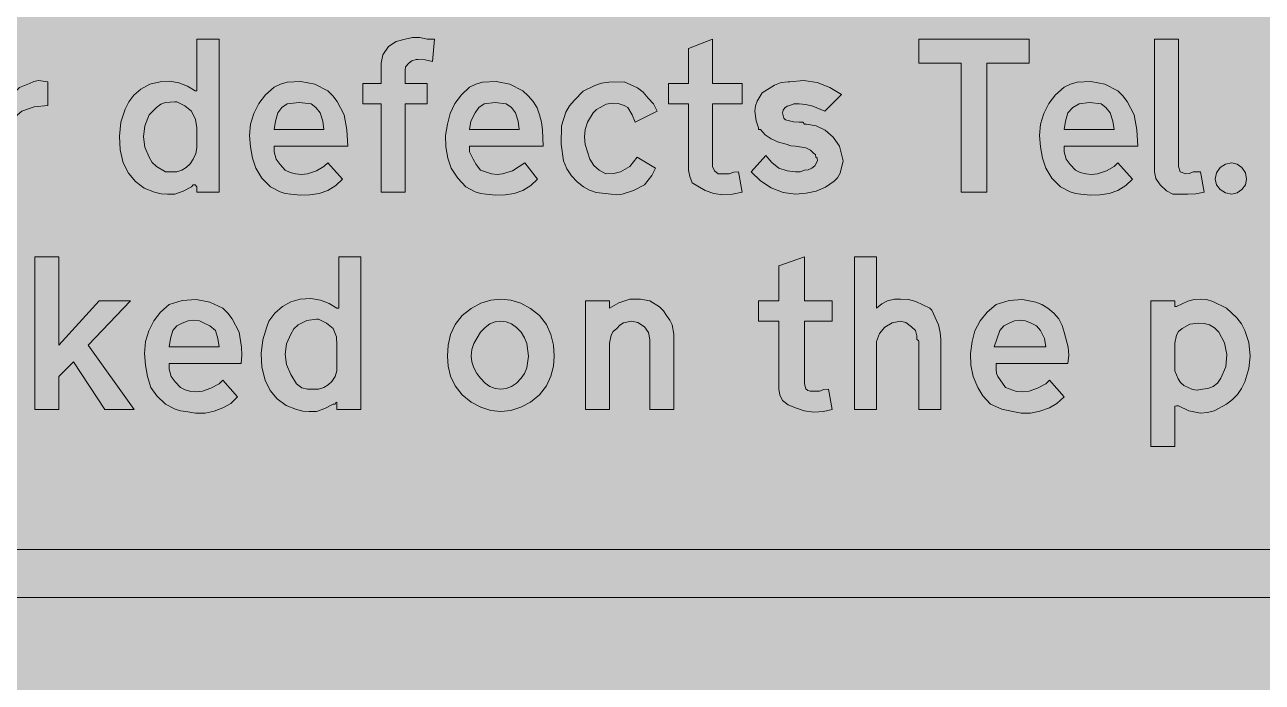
# Model space of a CAD drawing. Header units: metres. Extents: x 10 to 559, y 12 to 260.
# Drawn here: x 247.4 to 368.4, y 136.1 to 200.3 of the extents above; entities that cross this region are included whole.
import ezdxf

# ---------------------------------------------------------------- set-up
doc = ezdxf.new("R2010")
doc.units = ezdxf.units.M
for name, color, linetype, true_color in [('FILL_FIREBRICK_C36B00', 7, 'Continuous', 0xc36b00), ('FILL_WHITE_FFFFFF', 7, 'Continuous', 0xffffff), ('STROKE_WHITE_FFFFFF', 7, 'Continuous', 0xffffff)]:
    doc.layers.add(name, color=color, linetype=linetype, true_color=true_color)

msp = doc.modelspace()

# ---------------------------------------------------------------- hatches: boundary and pattern name
at = {"layer": 'FILL_FIREBRICK_C36B00', "true_color": 0xc36b00}
h = msp.add_hatch(color=7, dxfattribs=at)
h.dxf.hatch_style = 1
h.paths.add_polyline_path([(553.76, 259.97), (555.08, 259.58), (556.32, 258.96), (557.46, 258.12), (558.3, 256.98), (558.92, 255.74), (559.31, 254.42), (559.44, 253.08), (559.44, 19.26), (559.31, 17.91), (558.9, 16.56), (558.25, 15.32), (557.46, 14.22), (556.29, 13.28), (555.01, 12.6), (553.69, 12.2), (552.42, 12.06), (17.28, 12.06), (16.04, 12.2), (14.78, 12.6), (13.56, 13.28), (12.42, 14.22), (11.48, 15.36), (10.8, 16.61), (10.4, 17.92), (10.26, 19.26), (10.26, 253.08), (10.4, 254.34), (10.8, 255.6), (11.48, 256.93), (12.42, 258.12), (13.52, 259.04), (14.12, 259.36), (14.76, 259.56), (16.09, 259.97), (17.28, 260.1), (552.42, 260.1), (553.76, 259.97)])
at = {"layer": 'FILL_WHITE_FFFFFF', "true_color": 0xffffff}
h = msp.add_hatch(color=7, dxfattribs=at)
h.dxf.hatch_style = 1
h.paths.add_polyline_path([(261.36, 183.78), (260.73, 183.8), (260.1, 183.96), (259.09, 184.36), (258.23, 185), (257.54, 185.83), (257.04, 186.84), (256.74, 188.11), (256.66, 189.45), (256.81, 190.79), (257.22, 192.06), (257.58, 192.78), (258.08, 193.44), (258.77, 194.04), (259.63, 194.5), (260.64, 194.76), (261.58, 194.8), (262.48, 194.65), (263.32, 194.33), (264.06, 193.86), (264.24, 193.86), (264.24, 198.9), (266.4, 198.9), (266.4, 183.96), (264.24, 183.96), (264.24, 184.5), (264.06, 184.68), (263.95, 184.68), (263.88, 184.68), (263.7, 184.5), (262.89, 184.07), (262.08, 183.78), (261.36, 183.78)])
h.paths.add_polyline_path([(262.08, 192.78), (261.18, 192.71), (260.71, 192.55), (260.28, 192.24), (259.56, 191.52), (259.15, 190.44), (259.02, 189.38), (259.15, 188.36), (259.56, 187.38), (259.85, 186.86), (260.28, 186.48), (261.18, 185.94), (262.26, 185.94), (262.77, 186.11), (263.2, 186.37), (263.58, 186.72), (263.88, 187.2), (264.13, 187.74), (264.24, 188.28), (264.24, 190.26), (264.1, 191.07), (263.7, 191.88), (263.05, 192.4), (262.26, 192.78), (262.15, 192.78), (262.08, 192.78)], flags=16)
h = msp.add_hatch(color=7, dxfattribs=at)
h.dxf.hatch_style = 1
h.paths.add_polyline_path([(282.24, 183.96), (282.24, 192.6), (280.44, 192.6), (280.44, 194.58), (282.24, 194.58), (282.24, 196.56), (282.4, 197.37), (282.96, 198.18), (283.7, 198.68), (284.58, 198.9), (285.3, 199.06), (286.02, 199.08), (286.74, 198.92), (287.46, 198.9), (287.28, 196.74), (286.56, 196.9), (285.84, 196.92), (285.73, 196.92), (285.66, 196.92), (285.23, 196.81), (284.94, 196.56), (284.62, 196.2), (284.58, 195.84), (284.58, 194.58), (286.74, 194.58), (286.74, 192.6), (284.58, 192.6), (284.58, 183.96), (282.24, 183.96)])
h = msp.add_hatch(color=7, dxfattribs=at)
h.dxf.hatch_style = 1
h.paths.add_polyline_path([(314.84, 186.05), (315.18, 185.76), (316.26, 185.76), (316.71, 185.92), (317.16, 185.94), (317.52, 183.96), (316.58, 183.76), (315.65, 183.71), (314.76, 183.83), (313.92, 184.14), (312.66, 184.86), (312.41, 185.49), (312.3, 186.12), (312.3, 192.6), (310.32, 192.6), (310.32, 194.58), (312.3, 194.58), (312.3, 198), (314.64, 198.9), (314.64, 194.58), (317.52, 194.58), (317.52, 192.6), (314.64, 192.6), (314.64, 186.48), (314.84, 186.05)])
h = msp.add_hatch(color=7, dxfattribs=at)
h.dxf.hatch_style = 1
h.paths.add_polyline_path([(345.6, 196.56), (341.46, 196.56), (341.46, 183.96), (338.94, 183.96), (338.94, 196.56), (334.8, 196.56), (334.8, 198.9), (345.6, 198.9), (345.6, 196.56)])
h = msp.add_hatch(color=7, dxfattribs=at)
h.dxf.hatch_style = 1
h.paths.add_polyline_path([(357.84, 198.9), (360.18, 198.9), (360.18, 186.48), (360.36, 185.94), (360.9, 185.76), (361.26, 185.78), (361.62, 185.94), (362.34, 185.94), (362.7, 183.96), (361.89, 183.8), (361.08, 183.78), (359.64, 183.78), (359.01, 184.1), (358.38, 184.68), (357.97, 185.31), (357.84, 185.94), (357.84, 198.9)])
h = msp.add_hatch(color=7, dxfattribs=at)
h.dxf.hatch_style = 1
h.paths.add_polyline_path([(246.91, 194.18), (247.86, 194.58), (248.29, 194.79), (248.76, 194.87), (249.66, 194.76), (249.66, 192.42), (248.33, 192.29), (247.14, 191.88), (246.71, 191.52), (246.42, 191.16), (246.26, 190.71), (246.24, 190.26), (246.24, 183.96), (243.72, 183.96), (243.72, 194.58), (246.24, 194.58), (246.24, 193.5), (246.91, 194.18)])
h = msp.add_hatch(color=7, dxfattribs=at)
h.dxf.hatch_style = 1
h.paths.add_polyline_path([(272.36, 184.01), (271.44, 184.5), (270.58, 185.33), (270, 186.3), (269.66, 187.3), (269.46, 188.39), (269.39, 189.51), (269.46, 190.62), (269.8, 191.66), (270.29, 192.62), (270.95, 193.48), (271.8, 194.22), (272.42, 194.51), (273.07, 194.7), (274.41, 194.78), (275.75, 194.5), (277.02, 193.86), (277.53, 193.39), (277.96, 192.83), (278.64, 191.52), (278.89, 190.06), (279, 188.46), (271.8, 188.46), (271.8, 188.28), (271.8, 188.1), (271.8, 187.92), (271.98, 187.2), (272.36, 186.66), (272.88, 186.12), (273.34, 185.89), (273.89, 185.74), (274.47, 185.69), (275.04, 185.76), (275.92, 186.05), (276.66, 186.48), (277.02, 186.84), (278.46, 185.22), (277.81, 184.61), (277.02, 184.14), (276.18, 183.83), (275.29, 183.69), (274.36, 183.68), (273.42, 183.78), (272.88, 183.84), (272.36, 184.01)])
h.paths.add_polyline_path([(276.55, 190.89), (276.3, 191.7), (275.85, 192.22), (275.4, 192.6), (274.23, 192.74), (273.06, 192.6), (272.54, 192.22), (272.16, 191.7), (271.91, 190.89), (271.8, 190.08), (276.66, 190.08), (276.55, 190.89)], flags=16)
h = msp.add_hatch(color=7, dxfattribs=at)
h.dxf.hatch_style = 1
h.paths.add_polyline_path([(291.44, 184.01), (290.52, 184.5), (289.73, 185.33), (289.08, 186.3), (288.75, 187.3), (288.56, 188.39), (288.55, 189.51), (288.72, 190.62), (288.98, 191.66), (289.46, 192.62), (290.11, 193.48), (290.88, 194.22), (291.5, 194.51), (292.15, 194.7), (293.49, 194.78), (294.83, 194.5), (296.1, 193.86), (296.63, 193.39), (297.11, 192.83), (297.49, 192.19), (297.72, 191.52), (297.93, 190.81), (298.03, 190.06), (298.08, 188.46), (290.88, 188.46), (290.88, 188.28), (290.88, 188.1), (290.88, 187.92), (291.24, 187.2), (291.53, 186.66), (291.96, 186.12), (293.04, 185.74), (293.58, 185.69), (294.12, 185.76), (295.07, 186.05), (295.74, 186.48), (296.28, 186.84), (297.54, 185.22), (296.89, 184.61), (296.1, 184.14), (295.26, 183.83), (294.37, 183.69), (293.44, 183.68), (292.5, 183.78), (291.96, 183.84), (291.44, 184.01)])
h.paths.add_polyline_path([(295.63, 190.89), (295.38, 191.7), (295, 192.22), (294.48, 192.6), (293.4, 192.74), (292.32, 192.6), (291.8, 192.22), (291.42, 191.7), (291.02, 190.89), (290.88, 190.08), (295.74, 190.08), (295.63, 190.89)], flags=16)
h = msp.add_hatch(color=7, dxfattribs=at)
h.dxf.hatch_style = 1
h.paths.add_polyline_path([(304.99, 185.78), (305.64, 185.94), (306.54, 186.48), (307.26, 187.38), (309.06, 186.3), (308.7, 185.58), (307.98, 184.68), (306.9, 184.14), (305.82, 183.76), (305.28, 183.71), (304.74, 183.78), (303.25, 183.94), (302.61, 184.16), (302.04, 184.5), (301.4, 184.97), (300.85, 185.56), (300.39, 186.25), (300.06, 187.02), (299.83, 188.66), (299.88, 190.44), (300.31, 191.77), (300.66, 192.39), (301.14, 192.96), (301.99, 193.82), (303.12, 194.4), (303.8, 194.61), (304.49, 194.72), (306, 194.76), (307.3, 194.15), (307.87, 193.72), (308.34, 193.14), (308.88, 192.6), (309.24, 191.88), (307.08, 190.8), (306.79, 191.52), (306.36, 192.24), (306, 192.42), (305.43, 192.62), (304.83, 192.67), (304.23, 192.55), (303.66, 192.24), (303.29, 192.04), (302.96, 191.72), (302.4, 190.8), (302.2, 190.1), (302.13, 189.36), (302.2, 188.62), (302.4, 187.92), (302.63, 187.18), (303.03, 186.57), (303.56, 186.1), (304.2, 185.76), (304.99, 185.78)])
h = msp.add_hatch(color=7, dxfattribs=at)
h.dxf.hatch_style = 1
h.paths.add_polyline_path([(322.56, 190.82), (323.1, 190.8), (323.46, 190.8), (323.64, 190.62), (323.82, 190.62), (324.76, 190.46), (325.64, 190.01), (326.43, 189.33), (327.06, 188.46), (327.42, 187.02), (327.1, 185.83), (326.86, 185.37), (326.52, 185.04), (325.68, 184.46), (324.77, 184.07), (323.79, 183.85), (322.74, 183.78), (321.53, 183.94), (320.38, 184.39), (319.32, 185.07), (318.42, 185.94), (319.86, 187.56), (320.42, 186.86), (321.12, 186.3), (321.93, 186.05), (322.74, 185.94), (323.19, 185.96), (323.64, 186.12), (324, 186.14), (324.36, 186.3), (324.63, 186.53), (324.9, 187.02), (324.88, 187.27), (324.72, 187.38), (324.7, 187.63), (324.54, 187.74), (324.21, 188.08), (323.77, 188.3), (322.74, 188.46), (322.29, 188.48), (321.84, 188.64), (321.07, 188.84), (320.38, 189.16), (319.79, 189.58), (319.32, 190.08), (319.14, 190.08), (319.14, 190.26), (318.89, 190.94), (318.78, 191.88), (318.84, 192.39), (319.01, 192.85), (319.5, 193.68), (320.69, 194.42), (321.35, 194.67), (322.02, 194.76), (322.2, 194.76), (323.54, 194.87), (324.86, 194.67), (326.1, 194.2), (327.24, 193.5), (325.62, 191.88), (324.43, 192.38), (323.77, 192.54), (323.1, 192.6), (322.58, 192.58), (322.2, 192.42), (321.94, 192.36), (321.71, 192.2), (321.54, 191.96), (321.48, 191.7), (321.61, 191.21), (321.78, 191.04), (322.02, 190.98), (322.56, 190.82)])
h = msp.add_hatch(color=7, dxfattribs=at)
h.dxf.hatch_style = 1
h.paths.add_polyline_path([(349.58, 184.01), (348.66, 184.5), (347.8, 185.33), (347.22, 186.3), (346.88, 187.3), (346.68, 188.39), (346.61, 189.51), (346.68, 190.62), (347.02, 191.66), (347.51, 192.62), (348.17, 193.48), (349.02, 194.22), (349.64, 194.51), (350.29, 194.7), (351.63, 194.78), (352.97, 194.5), (354.24, 193.86), (354.75, 193.39), (355.18, 192.83), (355.86, 191.52), (356.11, 190.06), (356.22, 188.46), (349.02, 188.46), (349.02, 188.28), (349.02, 188.1), (349.02, 187.92), (349.2, 187.2), (349.58, 186.66), (350.1, 186.12), (350.56, 185.89), (351.11, 185.74), (351.69, 185.69), (352.26, 185.76), (353.14, 186.05), (353.88, 186.48), (354.24, 186.84), (355.68, 185.22), (355.03, 184.61), (354.24, 184.14), (353.4, 183.83), (352.51, 183.69), (351.58, 183.68), (350.64, 183.78), (350.1, 183.84), (349.58, 184.01)])
h.paths.add_polyline_path([(353.77, 190.89), (353.52, 191.7), (353.07, 192.22), (352.62, 192.6), (351.47, 192.74), (350.46, 192.6), (349.85, 192.22), (349.38, 191.7), (349.13, 190.89), (349.02, 190.08), (353.88, 190.08), (353.77, 190.89)], flags=16)
h = msp.add_hatch(color=7, dxfattribs=at)
h.dxf.hatch_style = 1
h.paths.add_polyline_path([(366.72, 184.69), (366.39, 184.23), (365.93, 183.9), (365.4, 183.78), (364.77, 183.9), (364.25, 184.23), (363.91, 184.69), (363.78, 185.22), (363.91, 185.85), (364.25, 186.37), (364.77, 186.71), (365.4, 186.84), (365.93, 186.71), (366.39, 186.37), (366.72, 185.85), (366.84, 185.22), (366.72, 184.69)])
h = msp.add_hatch(color=7, dxfattribs=at)
h.dxf.hatch_style = 1
h.paths.add_polyline_path([(254.7, 173.34), (257.76, 173.34), (253.62, 169.02), (258.12, 162.72), (255.24, 162.72), (252.18, 167.4), (250.74, 165.96), (250.74, 162.72), (248.4, 162.72), (248.4, 177.66), (250.74, 177.66), (250.74, 169.02), (254.7, 173.34)])
h = msp.add_hatch(color=7, dxfattribs=at)
h.dxf.hatch_style = 1
h.paths.add_polyline_path([(275.22, 162.54), (274.59, 162.56), (273.96, 162.72), (272.95, 163.12), (272.09, 163.76), (271.4, 164.59), (270.9, 165.6), (270.6, 166.87), (270.52, 168.21), (270.67, 169.55), (271.08, 170.82), (271.26, 171.36), (271.86, 172.13), (272.59, 172.78), (273.41, 173.26), (274.32, 173.52), (275.36, 173.56), (276.32, 173.41), (277.18, 173.09), (277.92, 172.62), (278.1, 172.62), (278.1, 177.66), (280.26, 177.66), (280.26, 162.72), (277.92, 162.72), (277.92, 163.44), (277.83, 163.42), (277.74, 163.26), (277.56, 163.26), (276.75, 162.83), (275.94, 162.54), (275.22, 162.54)])
h.paths.add_polyline_path([(277.06, 165.13), (277.44, 165.48), (277.74, 165.96), (277.9, 166.5), (277.92, 167.04), (277.92, 169.02), (277.87, 169.83), (277.56, 170.64), (276.91, 171.16), (276.12, 171.54), (275.94, 171.54), (274.97, 171.41), (274.14, 171), (273.71, 170.62), (273.42, 170.1), (273.01, 169.13), (272.88, 168.12), (273.01, 167.11), (273.42, 166.14), (273.96, 165.24), (274.5, 164.84), (275.04, 164.7), (276.12, 164.7), (276.63, 164.87), (277.06, 165.13)], flags=16)
h = msp.add_hatch(color=7, dxfattribs=at)
h.dxf.hatch_style = 1
h.paths.add_polyline_path([(323.77, 164.75), (323.94, 164.58), (324.18, 164.52), (325.08, 164.52), (325.53, 164.68), (325.98, 164.7), (326.34, 162.72), (325.47, 162.52), (324.54, 162.47), (323.61, 162.59), (322.74, 162.9), (322.04, 163.19), (321.48, 163.62), (321.23, 164.16), (321.12, 164.7), (321.12, 171.36), (319.14, 171.36), (319.14, 173.34), (321.12, 173.34), (321.12, 176.76), (323.64, 177.66), (323.64, 173.34), (326.34, 173.34), (326.34, 171.36), (323.64, 171.36), (323.64, 165.24), (323.77, 164.75)])
h = msp.add_hatch(color=7, dxfattribs=at)
h.dxf.hatch_style = 1
h.paths.add_polyline_path([(330.66, 162.72), (328.5, 162.72), (328.5, 177.66), (330.66, 177.66), (330.66, 172.62), (331.2, 173.05), (331.74, 173.34), (332.44, 173.5), (333, 173.52), (333.78, 173.46), (334.51, 173.27), (335.88, 172.62), (336.06, 172.44), (336.71, 171), (336.9, 170.26), (336.96, 169.56), (336.96, 162.72), (334.8, 162.72), (334.8, 169.38), (334.78, 169.47), (334.62, 169.56), (334.62, 169.92), (334.48, 170.44), (334.08, 170.82), (333.54, 171.23), (333, 171.36), (332.2, 171.2), (331.49, 170.78), (330.95, 170.15), (330.66, 169.38), (330.66, 169.2), (330.66, 162.72)])
h = msp.add_hatch(color=7, dxfattribs=at)
h.dxf.hatch_style = 1
h.paths.add_polyline_path([(262.1, 162.77), (261.18, 163.26), (260.32, 164.07), (259.74, 164.88), (259.4, 165.96), (259.2, 167.06), (259.13, 168.2), (259.2, 169.38), (259.54, 170.42), (260.03, 171.38), (260.69, 172.24), (261.54, 172.98), (262.81, 173.38), (264.15, 173.48), (265.49, 173.23), (266.76, 172.62), (267.27, 172.15), (267.7, 171.59), (268.38, 170.28), (268.6, 168.82), (268.63, 168.03), (268.56, 167.22), (261.54, 167.22), (261.54, 167.04), (261.54, 166.86), (261.54, 166.68), (261.72, 165.96), (262.1, 165.42), (262.62, 164.88), (263.08, 164.65), (263.63, 164.5), (264.21, 164.45), (264.78, 164.52), (265.59, 164.81), (266.4, 165.24), (266.76, 165.6), (268.2, 163.98), (267.55, 163.31), (266.76, 162.9), (265.92, 162.57), (265.03, 162.38), (264.1, 162.37), (263.16, 162.54), (262.62, 162.6), (262.1, 162.77)])
h.paths.add_polyline_path([(266.29, 169.65), (266.04, 170.46), (265.5, 170.89), (264.96, 171.18), (264.5, 171.38), (263.95, 171.45), (263.37, 171.38), (262.8, 171.18), (262.28, 170.89), (261.9, 170.46), (261.65, 169.65), (261.54, 168.84), (266.4, 168.84), (266.29, 169.65)], flags=16)
h = msp.add_hatch(color=7, dxfattribs=at)
h.dxf.hatch_style = 1
h.paths.add_polyline_path([(289.03, 170.06), (289.48, 171.03), (290.16, 171.9), (291.03, 172.61), (291.98, 173.12), (292.97, 173.42), (293.94, 173.52), (294.91, 173.42), (295.9, 173.12), (296.85, 172.61), (297.72, 171.9), (298.4, 171.03), (298.84, 170.06), (299.09, 169.01), (299.16, 167.94), (299.09, 166.97), (298.84, 165.98), (298.4, 165.03), (297.72, 164.16), (296.85, 163.45), (295.9, 162.95), (294.91, 162.64), (293.94, 162.54), (292.97, 162.64), (291.98, 162.95), (291.03, 163.45), (290.16, 164.16), (289.48, 165.03), (289.03, 165.98), (288.79, 166.97), (288.72, 167.94), (288.79, 169.01), (289.03, 170.06)])
h.paths.add_polyline_path([(292.88, 171.09), (292.4, 170.75), (291.96, 170.28), (291.31, 169.18), (291.12, 168.58), (291.06, 167.94), (291.12, 167.37), (291.31, 166.79), (291.59, 166.24), (291.96, 165.78), (292.4, 165.31), (292.88, 164.97), (293.4, 164.77), (293.94, 164.7), (294.48, 164.77), (295, 164.97), (295.48, 165.31), (295.92, 165.78), (296.26, 166.24), (296.48, 166.79), (296.64, 167.94), (296.48, 169.18), (296.26, 169.74), (295.92, 170.28), (295.48, 170.75), (295, 171.09), (294.48, 171.29), (293.94, 171.36), (293.4, 171.29), (292.88, 171.09)], flags=16)
h = msp.add_hatch(color=7, dxfattribs=at)
h.dxf.hatch_style = 1
h.paths.add_polyline_path([(305.93, 171.2), (305.58, 170.98), (305.28, 170.64), (304.94, 170.34), (304.72, 169.99), (304.56, 169.2), (304.56, 162.72), (302.22, 162.72), (302.22, 173.34), (304.56, 173.34), (304.56, 172.62), (305.48, 173.14), (306.54, 173.52), (307.6, 173.5), (308.52, 173.34), (309.46, 172.76), (309.84, 172.38), (310.14, 171.9), (310.48, 171.47), (310.7, 171), (310.86, 170.1), (310.86, 162.72), (308.52, 162.72), (308.52, 169.56), (308.38, 170.26), (307.98, 170.82), (307.35, 171.23), (306.72, 171.36), (305.93, 171.2)])
h = msp.add_hatch(color=7, dxfattribs=at)
h.dxf.hatch_style = 1
h.paths.add_polyline_path([(341.82, 163.26), (341.06, 164.07), (340.56, 164.88), (340.12, 165.96), (339.89, 167.06), (339.85, 168.2), (340.02, 169.38), (340.28, 170.42), (340.79, 171.38), (341.49, 172.24), (342.36, 172.98), (343.63, 173.38), (344.95, 173.48), (346.23, 173.23), (346.84, 172.98), (347.4, 172.62), (348.01, 172.15), (348.48, 171.59), (348.82, 170.95), (349.02, 170.28), (349.4, 168.82), (349.45, 168.03), (349.38, 167.22), (342.36, 167.22), (342.36, 167.04), (342.36, 166.86), (342.36, 166.68), (342.38, 166.25), (342.54, 165.96), (343.26, 164.88), (344.36, 164.5), (344.96, 164.45), (345.6, 164.52), (346.41, 164.81), (347.22, 165.24), (347.58, 165.6), (349.02, 163.98), (348.3, 163.31), (347.58, 162.9), (346.64, 162.57), (345.71, 162.38), (344.82, 162.37), (343.98, 162.54), (342.9, 162.77), (341.82, 163.26)])
h.paths.add_polyline_path([(347.08, 169.65), (346.68, 170.46), (346.3, 170.89), (345.78, 171.18), (345.24, 171.38), (344.7, 171.45), (344.16, 171.38), (343.62, 171.18), (343.1, 170.89), (342.72, 170.46), (342.18, 168.84), (347.22, 168.84), (347.08, 169.65)], flags=16)
h = msp.add_hatch(color=7, dxfattribs=at)
h.dxf.hatch_style = 1
h.paths.add_polyline_path([(361.7, 173.46), (362.34, 173.52), (362.91, 173.46), (363.53, 173.27), (364.86, 172.62), (365.9, 171.68), (366.33, 171.1), (366.66, 170.46), (367.06, 169.27), (367.2, 167.94), (367.06, 166.75), (366.66, 165.42), (366.35, 164.78), (365.96, 164.21), (365.47, 163.7), (364.86, 163.26), (363.67, 162.61), (363.01, 162.42), (362.34, 162.36), (361.19, 162.59), (360.18, 163.08), (360, 163.08), (359.84, 163.06), (359.82, 162.9), (359.82, 159.12), (357.48, 159.12), (357.48, 173.34), (359.82, 173.34), (359.82, 172.8), (360, 172.8), (361.1, 173.3), (361.7, 173.46)])
h.paths.add_polyline_path([(359.98, 169.99), (359.82, 169.2), (359.82, 166.5), (360.14, 165.71), (360.38, 165.36), (360.72, 165.06), (361.55, 164.68), (362.01, 164.63), (362.52, 164.7), (363.05, 164.77), (363.56, 164.97), (363.99, 165.31), (364.32, 165.78), (364.8, 166.91), (364.91, 168.1), (364.67, 169.25), (364.14, 170.28), (363.7, 170.72), (363.22, 171), (362.7, 171.14), (362.16, 171.18), (361.28, 171.05), (360.54, 170.64), (360.2, 170.34), (359.98, 169.99)], flags=16)
h = msp.add_hatch(color=7, dxfattribs=at)
h.dxf.hatch_style = 1
h.paths.add_polyline_path([(63.36, 144.36), (63.36, 149.04), (496.8, 149.04), (492.12, 153.9), (499.32, 153.9), (506.34, 146.7), (499.32, 139.68), (492.12, 139.68), (496.8, 144.36), (63.36, 144.36)])

# ---------------------------------------------------------------- linework, layer by layer
at = {"layer": 'FILL_WHITE_FFFFFF', "lineweight": 0, "true_color": 0xffffff}
for points in [[(261.36, 183.78), (260.73, 183.8), (260.1, 183.96), (259.09, 184.36), (258.23, 185), (257.54, 185.83), (257.04, 186.84), (256.74, 188.11), (256.66, 189.45), (256.81, 190.79), (257.22, 192.06), (257.58, 192.78), (258.08, 193.44), (258.77, 194.04), (259.63, 194.5), (260.64, 194.76), (261.58, 194.8), (262.48, 194.65), (263.32, 194.33), (264.06, 193.86), (264.24, 193.86), (264.24, 198.9), (266.4, 198.9), (266.4, 183.96), (264.24, 183.96), (264.24, 184.5), (264.06, 184.68), (263.95, 184.68), (263.88, 184.68), (263.7, 184.5), (262.89, 184.07), (262.08, 183.78)], [(282.24, 183.96), (282.24, 192.6), (280.44, 192.6), (280.44, 194.58), (282.24, 194.58), (282.24, 196.56), (282.4, 197.37), (282.96, 198.18), (283.7, 198.68), (284.58, 198.9), (285.3, 199.06), (286.02, 199.08), (286.74, 198.92), (287.46, 198.9), (287.28, 196.74), (286.56, 196.9), (285.84, 196.92), (285.73, 196.92), (285.66, 196.92), (285.23, 196.81), (284.94, 196.56), (284.62, 196.2), (284.58, 195.84), (284.58, 194.58), (286.74, 194.58), (286.74, 192.6), (284.58, 192.6), (284.58, 183.96)], [(314.84, 186.05), (315.18, 185.76), (316.26, 185.76), (316.71, 185.92), (317.16, 185.94), (317.52, 183.96), (316.58, 183.76), (315.65, 183.71), (314.76, 183.83), (313.92, 184.14), (312.66, 184.86), (312.41, 185.49), (312.3, 186.12), (312.3, 192.6), (310.32, 192.6), (310.32, 194.58), (312.3, 194.58), (312.3, 198), (314.64, 198.9), (314.64, 194.58), (317.52, 194.58), (317.52, 192.6), (314.64, 192.6), (314.64, 186.48)], [(345.6, 196.56), (341.46, 196.56), (341.46, 183.96), (338.94, 183.96), (338.94, 196.56), (334.8, 196.56), (334.8, 198.9), (345.6, 198.9)], [(357.84, 198.9), (360.18, 198.9), (360.18, 186.48), (360.36, 185.94), (360.9, 185.76), (361.26, 185.78), (361.62, 185.94), (362.34, 185.94), (362.7, 183.96), (361.89, 183.8), (361.08, 183.78), (359.64, 183.78), (359.01, 184.1), (358.38, 184.68), (357.97, 185.31), (357.84, 185.94)], [(246.91, 194.18), (247.86, 194.58), (248.29, 194.79), (248.76, 194.87), (249.66, 194.76), (249.66, 192.42), (248.33, 192.29), (247.14, 191.88), (246.71, 191.52), (246.42, 191.16), (246.26, 190.71), (246.24, 190.26), (246.24, 183.96), (243.72, 183.96), (243.72, 194.58), (246.24, 194.58), (246.24, 193.5)], [(272.36, 184.01), (271.44, 184.5), (270.58, 185.33), (270, 186.3), (269.66, 187.3), (269.46, 188.39), (269.39, 189.51), (269.46, 190.62), (269.8, 191.66), (270.29, 192.62), (270.95, 193.48), (271.8, 194.22), (272.42, 194.51), (273.07, 194.7), (274.41, 194.78), (275.75, 194.5), (277.02, 193.86), (277.53, 193.39), (277.96, 192.83), (278.64, 191.52), (278.89, 190.06), (279, 188.46), (271.8, 188.46), (271.8, 188.28), (271.8, 188.1), (271.8, 187.92), (271.98, 187.2), (272.36, 186.66), (272.88, 186.12), (273.34, 185.89), (273.89, 185.74), (274.47, 185.69), (275.04, 185.76), (275.92, 186.05), (276.66, 186.48), (277.02, 186.84), (278.46, 185.22), (277.81, 184.61), (277.02, 184.14), (276.18, 183.83), (275.29, 183.69), (274.36, 183.68), (273.42, 183.78), (272.88, 183.84)], [(291.44, 184.01), (290.52, 184.5), (289.73, 185.33), (289.08, 186.3), (288.75, 187.3), (288.56, 188.39), (288.55, 189.51), (288.72, 190.62), (288.98, 191.66), (289.46, 192.62), (290.11, 193.48), (290.88, 194.22), (291.5, 194.51), (292.15, 194.7), (293.49, 194.78), (294.83, 194.5), (296.1, 193.86), (296.63, 193.39), (297.11, 192.83), (297.49, 192.19), (297.72, 191.52), (297.93, 190.81), (298.03, 190.06), (298.08, 188.46), (290.88, 188.46), (290.88, 188.28), (290.88, 188.1), (290.88, 187.92), (291.24, 187.2), (291.53, 186.66), (291.96, 186.12), (293.04, 185.74), (293.58, 185.69), (294.12, 185.76), (295.07, 186.05), (295.74, 186.48), (296.28, 186.84), (297.54, 185.22), (296.89, 184.61), (296.1, 184.14), (295.26, 183.83), (294.37, 183.69), (293.44, 183.68), (292.5, 183.78), (291.96, 183.84)], [(304.99, 185.78), (305.64, 185.94), (306.54, 186.48), (307.26, 187.38), (309.06, 186.3), (308.7, 185.58), (307.98, 184.68), (306.9, 184.14), (305.82, 183.76), (305.28, 183.71), (304.74, 183.78), (303.25, 183.94), (302.61, 184.16), (302.04, 184.5), (301.4, 184.97), (300.85, 185.56), (300.39, 186.25), (300.06, 187.02), (299.83, 188.66), (299.88, 190.44), (300.31, 191.77), (300.66, 192.39), (301.14, 192.96), (301.99, 193.82), (303.12, 194.4), (303.8, 194.61), (304.49, 194.72), (306, 194.76), (307.3, 194.15), (307.87, 193.72), (308.34, 193.14), (308.88, 192.6), (309.24, 191.88), (307.08, 190.8), (306.79, 191.52), (306.36, 192.24), (306, 192.42), (305.43, 192.62), (304.83, 192.67), (304.23, 192.55), (303.66, 192.24), (303.29, 192.04), (302.96, 191.72), (302.4, 190.8), (302.2, 190.1), (302.13, 189.36), (302.2, 188.62), (302.4, 187.92), (302.63, 187.18), (303.03, 186.57), (303.56, 186.1), (304.2, 185.76)], [(322.56, 190.82), (323.1, 190.8), (323.46, 190.8), (323.64, 190.62), (323.82, 190.62), (324.76, 190.46), (325.64, 190.01), (326.43, 189.33), (327.06, 188.46), (327.42, 187.02), (327.1, 185.83), (326.86, 185.37), (326.52, 185.04), (325.68, 184.46), (324.77, 184.07), (323.79, 183.85), (322.74, 183.78), (321.53, 183.94), (320.38, 184.39), (319.32, 185.07), (318.42, 185.94), (319.86, 187.56), (320.42, 186.86), (321.12, 186.3), (321.93, 186.05), (322.74, 185.94), (323.19, 185.96), (323.64, 186.12), (324, 186.14), (324.36, 186.3), (324.63, 186.53), (324.9, 187.02), (324.88, 187.27), (324.72, 187.38), (324.7, 187.63), (324.54, 187.74), (324.21, 188.08), (323.77, 188.3), (322.74, 188.46), (322.29, 188.48), (321.84, 188.64), (321.07, 188.84), (320.38, 189.16), (319.79, 189.58), (319.32, 190.08), (319.14, 190.08), (319.14, 190.26), (318.89, 190.94), (318.78, 191.88), (318.84, 192.39), (319.01, 192.85), (319.5, 193.68), (320.69, 194.42), (321.35, 194.67), (322.02, 194.76), (322.2, 194.76), (323.54, 194.87), (324.86, 194.67), (326.1, 194.2), (327.24, 193.5), (325.62, 191.88), (324.43, 192.38), (323.77, 192.54), (323.1, 192.6), (322.58, 192.58), (322.2, 192.42), (321.94, 192.36), (321.71, 192.2), (321.54, 191.96), (321.48, 191.7), (321.61, 191.21), (321.78, 191.04), (322.02, 190.98)], [(349.58, 184.01), (348.66, 184.5), (347.8, 185.33), (347.22, 186.3), (346.88, 187.3), (346.68, 188.39), (346.61, 189.51), (346.68, 190.62), (347.02, 191.66), (347.51, 192.62), (348.17, 193.48), (349.02, 194.22), (349.64, 194.51), (350.29, 194.7), (351.63, 194.78), (352.97, 194.5), (354.24, 193.86), (354.75, 193.39), (355.18, 192.83), (355.86, 191.52), (356.11, 190.06), (356.22, 188.46), (349.02, 188.46), (349.02, 188.28), (349.02, 188.1), (349.02, 187.92), (349.2, 187.2), (349.58, 186.66), (350.1, 186.12), (350.56, 185.89), (351.11, 185.74), (351.69, 185.69), (352.26, 185.76), (353.14, 186.05), (353.88, 186.48), (354.24, 186.84), (355.68, 185.22), (355.03, 184.61), (354.24, 184.14), (353.4, 183.83), (352.51, 183.69), (351.58, 183.68), (350.64, 183.78), (350.1, 183.84)], [(262.08, 192.78), (261.18, 192.71), (260.71, 192.55), (260.28, 192.24), (259.56, 191.52), (259.15, 190.44), (259.02, 189.38), (259.15, 188.36), (259.56, 187.38), (259.85, 186.86), (260.28, 186.48), (261.18, 185.94), (262.26, 185.94), (262.77, 186.11), (263.2, 186.37), (263.58, 186.72), (263.88, 187.2), (264.13, 187.74), (264.24, 188.28), (264.24, 190.26), (264.1, 191.07), (263.7, 191.88), (263.05, 192.4), (262.26, 192.78), (262.15, 192.78)], [(276.55, 190.89), (276.3, 191.7), (275.85, 192.22), (275.4, 192.6), (274.23, 192.74), (273.06, 192.6), (272.54, 192.22), (272.16, 191.7), (271.91, 190.89), (271.8, 190.08), (276.66, 190.08)], [(295.63, 190.89), (295.38, 191.7), (295, 192.22), (294.48, 192.6), (293.4, 192.74), (292.32, 192.6), (291.8, 192.22), (291.42, 191.7), (291.02, 190.89), (290.88, 190.08), (295.74, 190.08)], [(353.77, 190.89), (353.52, 191.7), (353.07, 192.22), (352.62, 192.6), (351.47, 192.74), (350.46, 192.6), (349.85, 192.22), (349.38, 191.7), (349.13, 190.89), (349.02, 190.08), (353.88, 190.08)], [(366.72, 184.69), (366.39, 184.23), (365.93, 183.9), (365.4, 183.78), (364.77, 183.9), (364.25, 184.23), (363.91, 184.69), (363.78, 185.22), (363.91, 185.85), (364.25, 186.37), (364.77, 186.71), (365.4, 186.84), (365.93, 186.71), (366.39, 186.37), (366.72, 185.85), (366.84, 185.22)], [(254.7, 173.34), (257.76, 173.34), (253.62, 169.02), (258.12, 162.72), (255.24, 162.72), (252.18, 167.4), (250.74, 165.96), (250.74, 162.72), (248.4, 162.72), (248.4, 177.66), (250.74, 177.66), (250.74, 169.02)], [(275.22, 162.54), (274.59, 162.56), (273.96, 162.72), (272.95, 163.12), (272.09, 163.76), (271.4, 164.59), (270.9, 165.6), (270.6, 166.87), (270.52, 168.21), (270.67, 169.55), (271.08, 170.82), (271.26, 171.36), (271.86, 172.13), (272.59, 172.78), (273.41, 173.26), (274.32, 173.52), (275.36, 173.56), (276.32, 173.41), (277.18, 173.09), (277.92, 172.62), (278.1, 172.62), (278.1, 177.66), (280.26, 177.66), (280.26, 162.72), (277.92, 162.72), (277.92, 163.44), (277.83, 163.42), (277.74, 163.26), (277.56, 163.26), (276.75, 162.83), (275.94, 162.54)], [(323.77, 164.75), (323.94, 164.58), (324.18, 164.52), (325.08, 164.52), (325.53, 164.68), (325.98, 164.7), (326.34, 162.72), (325.47, 162.52), (324.54, 162.47), (323.61, 162.59), (322.74, 162.9), (322.04, 163.19), (321.48, 163.62), (321.23, 164.16), (321.12, 164.7), (321.12, 171.36), (319.14, 171.36), (319.14, 173.34), (321.12, 173.34), (321.12, 176.76), (323.64, 177.66), (323.64, 173.34), (326.34, 173.34), (326.34, 171.36), (323.64, 171.36), (323.64, 165.24)], [(330.66, 162.72), (328.5, 162.72), (328.5, 177.66), (330.66, 177.66), (330.66, 172.62), (331.2, 173.05), (331.74, 173.34), (332.44, 173.5), (333, 173.52), (333.78, 173.46), (334.51, 173.27), (335.88, 172.62), (336.06, 172.44), (336.71, 171), (336.9, 170.26), (336.96, 169.56), (336.96, 162.72), (334.8, 162.72), (334.8, 169.38), (334.78, 169.47), (334.62, 169.56), (334.62, 169.92), (334.48, 170.44), (334.08, 170.82), (333.54, 171.23), (333, 171.36), (332.2, 171.2), (331.49, 170.78), (330.95, 170.15), (330.66, 169.38), (330.66, 169.2)], [(262.1, 162.77), (261.18, 163.26), (260.32, 164.07), (259.74, 164.88), (259.4, 165.96), (259.2, 167.06), (259.13, 168.2), (259.2, 169.38), (259.54, 170.42), (260.03, 171.38), (260.69, 172.24), (261.54, 172.98), (262.81, 173.38), (264.15, 173.48), (265.49, 173.23), (266.76, 172.62), (267.27, 172.15), (267.7, 171.59), (268.38, 170.28), (268.6, 168.82), (268.63, 168.03), (268.56, 167.22), (261.54, 167.22), (261.54, 167.04), (261.54, 166.86), (261.54, 166.68), (261.72, 165.96), (262.1, 165.42), (262.62, 164.88), (263.08, 164.65), (263.63, 164.5), (264.21, 164.45), (264.78, 164.52), (265.59, 164.81), (266.4, 165.24), (266.76, 165.6), (268.2, 163.98), (267.55, 163.31), (266.76, 162.9), (265.92, 162.57), (265.03, 162.38), (264.1, 162.37), (263.16, 162.54), (262.62, 162.6)], [(289.03, 170.06), (289.48, 171.03), (290.16, 171.9), (291.03, 172.61), (291.98, 173.12), (292.97, 173.42), (293.94, 173.52), (294.91, 173.42), (295.9, 173.12), (296.85, 172.61), (297.72, 171.9), (298.4, 171.03), (298.84, 170.06), (299.09, 169.01), (299.16, 167.94), (299.09, 166.97), (298.84, 165.98), (298.4, 165.03), (297.72, 164.16), (296.85, 163.45), (295.9, 162.95), (294.91, 162.64), (293.94, 162.54), (292.97, 162.64), (291.98, 162.95), (291.03, 163.45), (290.16, 164.16), (289.48, 165.03), (289.03, 165.98), (288.79, 166.97), (288.72, 167.94), (288.79, 169.01)], [(305.93, 171.2), (305.58, 170.98), (305.28, 170.64), (304.94, 170.34), (304.72, 169.99), (304.56, 169.2), (304.56, 162.72), (302.22, 162.72), (302.22, 173.34), (304.56, 173.34), (304.56, 172.62), (305.48, 173.14), (306.54, 173.52), (307.6, 173.5), (308.52, 173.34), (309.46, 172.76), (309.84, 172.38), (310.14, 171.9), (310.48, 171.47), (310.7, 171), (310.86, 170.1), (310.86, 162.72), (308.52, 162.72), (308.52, 169.56), (308.38, 170.26), (307.98, 170.82), (307.35, 171.23), (306.72, 171.36)], [(341.82, 163.26), (341.06, 164.07), (340.56, 164.88), (340.12, 165.96), (339.89, 167.06), (339.85, 168.2), (340.02, 169.38), (340.28, 170.42), (340.79, 171.38), (341.49, 172.24), (342.36, 172.98), (343.63, 173.38), (344.95, 173.48), (346.23, 173.23), (346.84, 172.98), (347.4, 172.62), (348.01, 172.15), (348.48, 171.59), (348.82, 170.95), (349.02, 170.28), (349.4, 168.82), (349.45, 168.03), (349.38, 167.22), (342.36, 167.22), (342.36, 167.04), (342.36, 166.86), (342.36, 166.68), (342.38, 166.25), (342.54, 165.96), (343.26, 164.88), (344.36, 164.5), (344.96, 164.45), (345.6, 164.52), (346.41, 164.81), (347.22, 165.24), (347.58, 165.6), (349.02, 163.98), (348.3, 163.31), (347.58, 162.9), (346.64, 162.57), (345.71, 162.38), (344.82, 162.37), (343.98, 162.54), (342.9, 162.77)], [(361.7, 173.46), (362.34, 173.52), (362.91, 173.46), (363.53, 173.27), (364.86, 172.62), (365.9, 171.68), (366.33, 171.1), (366.66, 170.46), (367.06, 169.27), (367.2, 167.94), (367.06, 166.75), (366.66, 165.42), (366.35, 164.78), (365.96, 164.21), (365.47, 163.7), (364.86, 163.26), (363.67, 162.61), (363.01, 162.42), (362.34, 162.36), (361.19, 162.59), (360.18, 163.08), (360, 163.08), (359.84, 163.06), (359.82, 162.9), (359.82, 159.12), (357.48, 159.12), (357.48, 173.34), (359.82, 173.34), (359.82, 172.8), (360, 172.8), (361.1, 173.3)], [(266.29, 169.65), (266.04, 170.46), (265.5, 170.89), (264.96, 171.18), (264.5, 171.38), (263.95, 171.45), (263.37, 171.38), (262.8, 171.18), (262.28, 170.89), (261.9, 170.46), (261.65, 169.65), (261.54, 168.84), (266.4, 168.84)], [(277.06, 165.13), (277.44, 165.48), (277.74, 165.96), (277.9, 166.5), (277.92, 167.04), (277.92, 169.02), (277.87, 169.83), (277.56, 170.64), (276.91, 171.16), (276.12, 171.54), (275.94, 171.54), (274.97, 171.41), (274.14, 171), (273.71, 170.62), (273.42, 170.1), (273.01, 169.13), (272.88, 168.12), (273.01, 167.11), (273.42, 166.14), (273.96, 165.24), (274.5, 164.84), (275.04, 164.7), (276.12, 164.7), (276.63, 164.87)], [(292.88, 171.09), (292.4, 170.75), (291.96, 170.28), (291.31, 169.18), (291.12, 168.58), (291.06, 167.94), (291.12, 167.37), (291.31, 166.79), (291.59, 166.24), (291.96, 165.78), (292.4, 165.31), (292.88, 164.97), (293.4, 164.77), (293.94, 164.7), (294.48, 164.77), (295, 164.97), (295.48, 165.31), (295.92, 165.78), (296.26, 166.24), (296.48, 166.79), (296.64, 167.94), (296.48, 169.18), (296.26, 169.74), (295.92, 170.28), (295.48, 170.75), (295, 171.09), (294.48, 171.29), (293.94, 171.36), (293.4, 171.29)], [(347.08, 169.65), (346.68, 170.46), (346.3, 170.89), (345.78, 171.18), (345.24, 171.38), (344.7, 171.45), (344.16, 171.38), (343.62, 171.18), (343.1, 170.89), (342.72, 170.46), (342.18, 168.84), (347.22, 168.84)], [(359.98, 169.99), (359.82, 169.2), (359.82, 166.5), (360.14, 165.71), (360.38, 165.36), (360.72, 165.06), (361.55, 164.68), (362.01, 164.63), (362.52, 164.7), (363.05, 164.77), (363.56, 164.97), (363.99, 165.31), (364.32, 165.78), (364.8, 166.91), (364.91, 168.1), (364.67, 169.25), (364.14, 170.28), (363.7, 170.72), (363.22, 171), (362.7, 171.14), (362.16, 171.18), (361.28, 171.05), (360.54, 170.64), (360.2, 170.34)], [(63.36, 144.36), (63.36, 149.04), (496.8, 149.04), (492.12, 153.9), (499.32, 153.9), (506.34, 146.7), (499.32, 139.68), (492.12, 139.68), (496.8, 144.36)]]:
    msp.add_lwpolyline(points, close=True, dxfattribs=at)
at = {"layer": 'STROKE_WHITE_FFFFFF', "lineweight": 0, "true_color": 0xffffff}
msp.add_lwpolyline([(359.82, 173.34), (359.82, 172.98)], dxfattribs=at)

doc.saveas('drawing.dxf')
